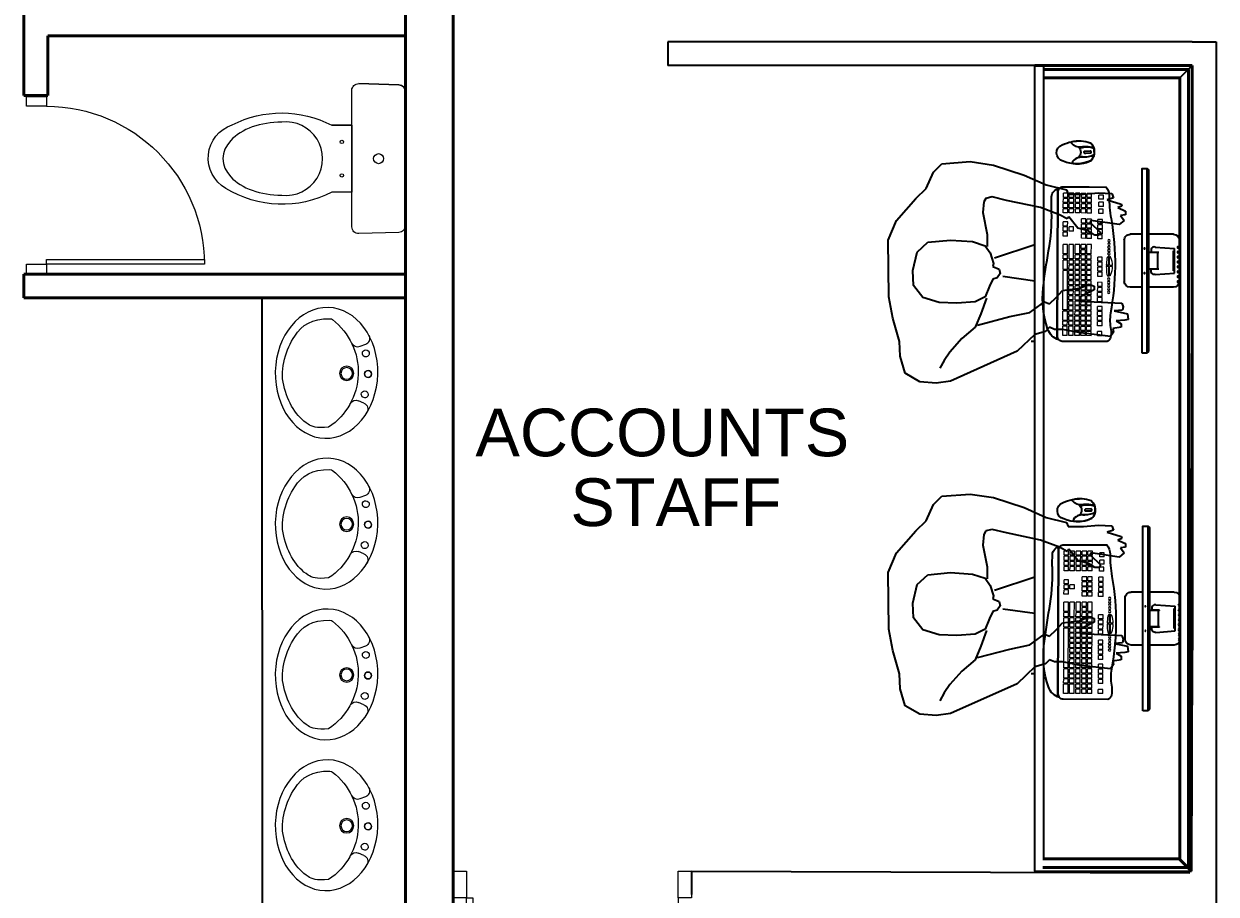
# Model space of a CAD drawing. Header units: inches. Extents: x 150067 to 167379, y -92057 to -49035.
# Drawn here: x 156863 to 157363, y -51217 to -50852 of the extents above; entities that cross this region are included whole.
import ezdxf

# ---------------------------------------------------------------- set-up
doc = ezdxf.new("R2010")
doc.units = ezdxf.units.IN
doc.header["$LTSCALE"] = 0.1
doc.header["$MEASUREMENT"] = 0
for name, color, linetype, lineweight in [('BOR', 200, 'Continuous', 40), ('DOOR', 10, 'Continuous', 15), ('Layer4', 10, 'Continuous', 25), ('wall', 6, 'Continuous', 40)]:
    doc.layers.add(name, color=color, linetype=linetype, lineweight=lineweight)
doc.layers.add('Layer1', color=7, linetype='Continuous')
doc.styles.add('DIM', font='arial.ttf', dxfattribs={"width": 0.7, "height": 1})

# ---------------------------------------------------------------- blocks, each defined once
blk = doc.blocks.new('WC1')
at = {"layer": 'DOOR'}
for p, q in [((-29.34, -7.47), (-29.82, -22.73)), ((24.25, -5), (-26.8, -5))]:
    blk.add_line(p, q, dxfattribs=at)
for points in [[(26.8, -7.47), (27.27, -22.73, -0.423393), (24.73, -25.36), (-27.27, -25.36, -0.423393), (-29.82, -22.73), (-29.34, -7.47, -0.405093), (-26.8, -5), (24.25, -5, -0.405093), (26.8, -7.47, -0.407682)], [(11.45, -25.36), (11.45, -32.99, -0.265683), (10.03, -73.3, -0.649464), (-14.12, -70.89, -0.243179), (-13.99, -32.99), (-13.99, -25.36), (11.45, -25.36)], [(12.64, -52.05, 1.119632), (-15.19, -52.05, 17.71796)]]:
    blk.add_lwpolyline(points, format="xyb", dxfattribs=at)
blk.add_lwpolyline([(-13.99, -25.36), (-13.99, -32.99)], dxfattribs=at)
for centre, radius in [((-1.27, -15.18), 1.91), ((-7.63, -29.17), 0.636), ((5.09, -29.17), 0.636)]:
    blk.add_circle(centre, radius, dxfattribs=at)
blk.add_arc((-26.8, -7.54), 2.54, 90, 178.2101, dxfattribs=at)
blk.add_ellipse((-1.27, -52.05), major_axis=(0, -22.36), ratio=0.622298, start_param=4.712389, end_param=7.853982, dxfattribs=at)
blk = doc.blocks.new('A$C764D24B9')
at = {"layer": 'DOOR'}
for points in [[(0.0556, 0.1111), (0.0833, 0.1111), (0.0833, 1), (0.0556, 1)], [(0, 0), (0.0556, 0), (0.0556, 0.1111), (0, 0.1111)], [(0.9444, 0), (1, 0), (1, 0.1111), (0.9444, 0.1111)]]:
    blk.add_lwpolyline(points, close=True, dxfattribs=at)
blk.add_arc((0.0556, 0.1111), 0.8889, 0, 90, dxfattribs=at)
blk = doc.blocks.new('WB5')
at = {"layer": 'DOOR'}
for p, q in [((4.71, 11.27), (6.8, 10.48)), ((5.27, -11.02), (7.32, -10.13))]:
    blk.add_line(p, q, dxfattribs=at)
for points in [[(3.25, 7.88, 1), (5.88, 7.94, 1)], [(2.4, 0.06, 1), (5.04, 0.13, 1)], [(3.64, -7.7, -1), (6.27, -7.64, -1)]]:
    blk.add_lwpolyline(points, format="xyb", close=True, dxfattribs=at)
for centre, radius in [((3.72, 0.09), 1.32), ((11.83, 0.3), 2.73), ((11.83, 0.3), 2.19)]:
    blk.add_circle(centre, radius, dxfattribs=at)
for centre, radius, start, end in [((32.61, 0.81), 25.18, 127.6693, 236.45), ((18.23, 19.43), 1.66, 91.5976, 127.6693), ((5.58, 13.6), 2.49, 151.6403, 249.4649), ((7.68, 12.82), 2.49, 249.4649, 334.3015), ((6.25, -13.3), 2.49, 113.4041, 211.2287), ((8.31, -12.42), 2.49, 28.5675, 113.4041)]:
    blk.add_arc(centre, radius, start, end, dxfattribs=at)
blk.add_ellipse((19.5, 0.49), major_axis=(-0.62, 24.89), ratio=0.783308, dxfattribs=at)
blk.add_open_spline([(18.69, -20.17), (23.47, -20.61), (25.03, -20), (30.79, -16.38), (34.29, -10.78), (37.32, 2.31), (34.9, 9.5), (28.85, 18.72), (25.01, 21.28), (18.19, 21.09)], degree=3, knots=[3.262053, 3.262053, 3.262053, 3.262053, 3.577225, 3.577225, 4.479784, 4.479784, 5.382343, 5.382343, 6.141594, 6.141594, 6.141594, 6.141594], dxfattribs=at)
blk = doc.blocks.new('Dell S2340T 23-Inch 10-point Multi-Touch Monitor')
at = {"color": 0}
for p, q in [((-77.3, -17.2), (-77.3, -88.7)), ((-40.1, -70.4), (-36, -14.3)), ((-29.2, -14.3), (-29.2, -17.2)), ((-28.6, -14.3), (-28.6, -16.6)), ((28.6, -14.3), (28.6, -16.6)), ((29.2, -14.3), (29.2, -17.2)), ((40.1, -70.4), (36, -14.3)), ((77.3, -17.2), (77.3, -88.7)), ((-24.6, -60.1), (-24.6, -82.1)), ((-24.6, -60.1), (-24, -60.1)), ((-24, -60.1), (-24, -88.7)), ((-24, -62.9), (24, -62.9)), ((24, -60.1), (24, -88.7)), ((24, -60.1), (24.6, -60.1)), ((24.6, -60.1), (24.6, -82.1)), ((-268.9, -94.4), (-264.1, -88.7)), ((-264.1, -88.7), (264.1, -88.7)), ((268.9, -94.4), (264.1, -88.7)), ((-77.3, -108.7), (-77.3, -143.1)), ((77.3, -108.7), (77.3, -143.1))]:
    blk.add_line(p, q, dxfattribs=at)
for points in [[(-60.1, 0), (60.1, 0)], [(-36, -14.3), (36, -14.3)], [(-29.2, -17.2), (29.2, -17.2)], [(-28.6, -16.6), (28.6, -16.6)], [(-268.9, -108.7), (268.9, -108.7), (268.9, -94.4), (-268.9, -94.4), (-268.9, -108.7)], [(-60.1, -160.2), (60.1, -160.2)]]:
    blk.add_lwpolyline(points, dxfattribs=at)
for points in [[(-40.1, -70.4, 0.263666), (-36.6, -80.4), (-33.6, -82.1), (-24.6, -82.1)], [(40.1, -70.4, -0.263666), (36.6, -80.4), (33.6, -82.1), (24.6, -82.1)]]:
    blk.add_lwpolyline(points, format="xyb", dxfattribs=at)
for centre, radius in [((-60.7, -3.8), 1.73), ((-46.4, -3.8), 1.73), ((-32.1, -3.8), 1.73), ((-17.8, -3.8), 1.73), ((-3.5, -3.8), 1.73), ((10.8, -3.8), 1.73), ((25.1, -3.8), 1.73), ((39.4, -3.8), 1.73), ((-35.8, -101.6), 1.14), ((35.8, -101.6), 1.14)]:
    blk.add_circle(centre, radius, dxfattribs=at)
for centre, start, end in [((-60.1, -17.2), 90, 180), ((60.1, -17.2), 0, 90), ((-60.1, -143.1), 180, 270), ((60.1, -143.1), 270, 0)]:
    blk.add_arc(centre, 17.2, start, end, dxfattribs=at)
blk = doc.blocks.new('keyboard_top')
at = {"color": 0}
for points in [[(232.7, -75.8), (232.5, -26.1, 0.165941), (205.2, -17, -0.04592), (140.6, -11.5, 0.046884), (0, 0, 0.043941), (-135.1, -13.6, -0.081459), (-182.3, -12, 0.073722), (-205.6, -12.8, 0.278236), (-217.5, -23.3), (-217, -153.6, 0.414214), (-202, -168.5), (218.1, -167, 0.414214), (233, -151.9)], [(218.1, -167), (-202, -168.5, -0.198912), (-212.6, -164.1, 0.237087), (-180.8, -196.4, 0.110077), (-61.5, -209.4, 0.017919), (46.8, -193.4, -0.053396), (160.8, -184.8, 0.017301), (204.1, -184.6, 0.36209), (228, -163.1, -0.184401), (218.1, -167)]]:
    blk.add_lwpolyline(points, format="xyb", close=True, dxfattribs=at)
at = {"color": 0, "lineweight": 0}
for points in [[(-27.5, -18.5), (1, -18.5)], [(-26.4, -15.9), (1, -15.8)], [(0.9, -7.4), (1, -15.8)], [(1, -18.5), (1, -25.4)], [(4.3, -7.4), (4.6, -15.7)], [(4.6, -15.7), (30.2, -15.7)], [(4.6, -18.5), (30.3, -18.4)], [(4.6, -18.5), (4.8, -25.4)], [(155.8, -34.6), (155.8, -47.6)], [(155.8, -34.6), (167.8, -34.6)], [(167.8, -34.6), (167.8, -47.6)], [(176.3, -34), (188.3, -33.9)], [(176.3, -34), (176.3, -47)], [(188.3, -33.9), (188.3, -46.9)], [(197.2, -33.9), (197.2, -46.9)], [(197.2, -33.9), (209.2, -33.9)], [(209.2, -33.9), (209.2, -46.9)], [(-200.6, -38.1), (-188.6, -38.1)], [(-200.6, -38.1), (-200.5, -51.1)], [(-200.5, -51.1), (-188.5, -51.1)], [(-188.6, -38.1), (-188.5, -51.1)], [(-171.5, -38), (-171.4, -51)], [(-171.5, -38), (-159.5, -38)], [(-171.4, -51), (-159.4, -51)], [(-159.5, -38), (-159.4, -51)], [(-156.4, -38), (-144.4, -37.9)], [(-156.4, -38), (-156.3, -51)], [(-156.3, -51), (-144.3, -50.9)], [(-144.4, -37.9), (-144.3, -50.9)], [(-142.2, -37.9), (-130.2, -37.9)], [(-142.2, -37.9), (-142.1, -50.9)], [(-142.1, -50.9), (-130.1, -50.9)], [(-130.2, -37.9), (-130.1, -50.9)], [(-127.1, -37.9), (-115.1, -37.8)], [(-127.1, -37.9), (-127.1, -50.9)], [(-127.1, -50.9), (-115.1, -50.8)], [(-115.1, -37.8), (-115.1, -50.8)], [(-101.5, -37.8), (-89.5, -37.7)], [(-101.5, -37.8), (-101.4, -50.8)], [(-101.4, -50.8), (-89.4, -50.7)], [(-89.5, -37.7), (-89.4, -50.7)], [(-86.4, -37.7), (-86.3, -50.7)], [(-86.4, -37.7), (-74.4, -37.7)], [(-86.3, -50.7), (-74.3, -50.7)], [(-74.4, -37.7), (-74.3, -50.7)], [(-72.2, -37.7), (-60.2, -37.6)], [(-72.2, -37.7), (-72.1, -50.7)], [(-72.1, -50.7), (-60.1, -50.6)], [(-67.5, -69.5), (-55.5, -69.4)], [(-60.2, -37.6), (-60.1, -50.6)], [(-57.1, -37.6), (-57, -50.6)], [(-57.1, -37.6), (-45.1, -37.6)], [(-57, -50.6), (-45, -50.6)], [(-55.5, -69.4), (-55.5, -82.4)], [(-52.4, -69.4), (-52.4, -82.4)], [(-52.4, -69.4), (-40.4, -69.4)], [(-45.1, -37.6), (-45, -50.6)], [(-40.4, -69.4), (-40.4, -82.4)], [(-37.3, -69.4), (-25.3, -69.3)], [(-37.3, -69.4), (-37.3, -82.4)], [(-27.8, -37.5), (-27.7, -50.5)], [(-27.8, -37.5), (-15.8, -37.5)], [(-27.7, -50.5), (-15.7, -50.5)], [(-25.3, -69.3), (-25.3, -82.3)], [(-22.8, -69.3), (-10.8, -69.3)], [(-22.8, -69.3), (-22.8, -82.3)], [(-15.8, -37.5), (-15.7, -50.5)], [(-12.7, -37.5), (-0.7, -37.4)], [(-12.7, -37.5), (-12.6, -50.5)], [(-12.6, -50.5), (-0.6, -50.4)], [(-10.8, -69.3), (-10.8, -82.3)], [(-7.8, -69.2), (-7.7, -82.2)], [(-7.8, -69.2), (4.2, -69.2)], [(-0.7, -37.4), (-0.6, -50.4)], [(1.5, -37.4), (13.5, -37.4)], [(1.5, -37.4), (1.6, -50.4)], [(1.6, -50.4), (13.6, -50.4)], [(4.2, -69.2), (4.3, -82.2)], [(7.3, -69.2), (19.3, -69.1)], [(7.3, -69.2), (7.4, -82.2)], [(13.5, -37.4), (13.6, -50.4)], [(16.6, -37.3), (16.7, -50.3)], [(16.6, -37.3), (28.6, -37.3)], [(16.7, -50.3), (28.7, -50.3)], [(19.3, -69.1), (19.4, -82.1)], [(22.9, -69.1), (34.9, -69.1)], [(22.9, -69.1), (22.9, -82.1)], [(28.6, -37.3), (28.7, -50.3)], [(34.9, -69.1), (34.9, -82.1)], [(38, -69.1), (65.1, -69)], [(38, -69.1), (38, -82.1)], [(65.1, -69), (65.1, -82)], [(81.6, -37.1), (81.6, -50.1)], [(81.6, -37.1), (93.6, -37.1)], [(81.6, -50.1), (93.6, -50.1)], [(83, -68.9), (83.1, -81.9)], [(83, -68.9), (95, -68.9)], [(93.6, -37.1), (93.6, -50.1)], [(95, -68.9), (95.1, -81.9)], [(96.6, -37), (96.7, -50)], [(96.6, -37), (108.6, -37)], [(96.7, -50), (108.7, -50)], [(98.1, -68.9), (110.1, -68.8)], [(98.1, -68.9), (98.1, -81.9)], [(108.6, -37), (108.7, -50)], [(110.1, -68.8), (110.1, -81.8)], [(110.8, -37), (122.8, -37)], [(110.8, -37), (110.9, -50)], [(110.9, -50), (122.9, -50)], [(112.3, -68.8), (124.3, -68.8)], [(112.3, -68.8), (112.3, -81.8)], [(122.8, -37), (122.9, -50)], [(124.3, -68.8), (124.3, -81.8)], [(125.9, -36.9), (126, -49.9)], [(125.9, -36.9), (137.9, -36.9)], [(126, -49.9), (138, -49.9)], [(127.4, -68.8), (139.4, -68.7)], [(127.4, -68.8), (127.4, -81.8)], [(137.9, -36.9), (138, -49.9)], [(139.4, -68.7), (139.4, -81.7)], [(155.8, -47.6), (167.8, -47.6)], [(156.9, -68.6), (156.9, -81.6)], [(156.9, -68.6), (168.9, -68.6)], [(168.9, -68.6), (168.9, -81.6)], [(172, -68.6), (184, -68.5)], [(172, -68.6), (172, -81.6)], [(176.3, -47), (188.3, -46.9)], [(184, -68.5), (184, -81.5)], [(187.1, -68.5), (187.1, -81.5)], [(187.1, -68.5), (199.1, -68.5)], [(197.2, -46.9), (209.2, -46.9)], [(199.1, -68.5), (199.1, -81.5)], [(202.2, -68.5), (214.2, -68.4)], [(202.2, -68.5), (202.2, -81.5)], [(214.2, -68.4), (214.2, -81.4)], [(-200.5, -70), (-188.5, -69.9)], [(-200.5, -70), (-200.4, -83)], [(-200.4, -83), (-188.4, -82.9)], [(-200.4, -86.5), (-188.4, -86.5)], [(-200.4, -86.5), (-200.3, -99.5)], [(-200.3, -99.5), (-188.3, -99.5)], [(-200.3, -103.9), (-188.3, -103.9)], [(-200.3, -103.9), (-200.3, -116.9)], [(-188.5, -69.9), (-188.4, -82.9)], [(-188.4, -86.5), (-188.3, -99.5)], [(-188.3, -103.9), (-188.3, -116.9)], [(-185.4, -69.9), (-185.3, -82.9)], [(-185.4, -69.9), (-173.4, -69.9)], [(-185.3, -82.9), (-173.3, -82.9)], [(-185.3, -86.5), (-173.3, -86.4)], [(-185.3, -86.5), (-185.3, -99.5)], [(-185.3, -99.5), (-173.3, -99.4)], [(-185.2, -103.8), (-173.2, -103.8)], [(-185.2, -103.8), (-185.2, -116.8)], [(-173.4, -69.9), (-173.3, -82.9)], [(-173.3, -86.4), (-173.3, -99.4)], [(-173.2, -103.8), (-173.2, -116.8)], [(-170.3, -69.8), (-170.2, -82.8)], [(-170.3, -69.8), (-158.3, -69.8)], [(-170.2, -82.8), (-158.2, -82.8)], [(-170.2, -86.4), (-170.2, -99.4)], [(-170.2, -86.4), (-158.2, -86.4)], [(-170.2, -99.4), (-158.2, -99.4)], [(-170.2, -103.8), (-158.2, -103.7)], [(-170.2, -103.8), (-170.1, -116.8)], [(-158.3, -69.8), (-158.2, -82.8)], [(-158.2, -86.4), (-158.2, -99.4)], [(-158.2, -103.7), (-158.1, -116.7)], [(-156.1, -69.8), (-144.1, -69.7)], [(-156.1, -69.8), (-156, -82.8)], [(-156, -82.8), (-144, -82.7)], [(-156, -86.3), (-144, -86.3)], [(-156, -86.3), (-156, -99.3)], [(-156, -99.3), (-144, -99.3)], [(-156, -103.7), (-144, -103.7)], [(-156, -103.7), (-155.9, -116.7)], [(-144.1, -69.7), (-144, -82.7)], [(-144, -86.3), (-144, -99.3)], [(-144, -103.7), (-143.9, -116.7)], [(-141, -69.7), (-140.9, -82.7)], [(-141, -69.7), (-129, -69.7)], [(-140.9, -82.7), (-128.9, -82.7)], [(-140.9, -86.3), (-128.9, -86.2)], [(-140.9, -86.3), (-140.9, -99.3)], [(-140.9, -99.3), (-128.9, -99.2)], [(-140.9, -103.7), (-128.9, -103.6)], [(-140.9, -103.7), (-140.8, -116.7)], [(-129, -69.7), (-128.9, -82.7)], [(-128.9, -86.2), (-128.9, -99.2)], [(-128.9, -103.6), (-128.8, -116.6)], [(-125.9, -69.7), (-113.9, -69.6)], [(-125.9, -69.7), (-125.9, -82.7)], [(-125.9, -82.7), (-113.9, -82.6)], [(-125.8, -86.2), (-125.8, -99.2)], [(-125.8, -86.2), (-113.8, -86.2)], [(-125.8, -99.2), (-113.8, -99.2)], [(-125.8, -103.6), (-113.8, -103.6)], [(-125.8, -103.6), (-125.7, -116.6)], [(-113.9, -69.6), (-113.9, -82.6)], [(-113.8, -86.2), (-113.8, -99.2)], [(-113.8, -103.6), (-113.7, -116.6)], [(-111.8, -69.6), (-99.8, -69.6)], [(-111.8, -69.6), (-111.8, -82.6)], [(-111.8, -82.6), (-99.8, -82.6)], [(-111.8, -86.2), (-99.8, -86.1)], [(-111.8, -86.2), (-111.7, -99.2)], [(-111.7, -99.2), (-99.7, -99.1)], [(-111.7, -103.6), (-99.7, -103.5)], [(-111.7, -103.6), (-111.6, -116.6)], [(-99.8, -69.6), (-99.8, -82.6)], [(-99.8, -86.1), (-99.7, -99.1)], [(-99.7, -103.5), (-99.6, -116.5)], [(-96.7, -69.6), (-84.7, -69.5)], [(-96.7, -69.6), (-96.7, -82.6)], [(-96.7, -82.6), (-84.7, -82.5)], [(-96.7, -86.1), (-96.6, -99.1)], [(-96.7, -86.1), (-84.7, -86.1)], [(-96.6, -99.1), (-84.6, -99.1)], [(-96.6, -103.5), (-84.6, -103.5)], [(-96.6, -103.5), (-96.6, -116.5)], [(-84.7, -69.5), (-84.7, -82.5)], [(-84.7, -86.1), (-84.6, -99.1)], [(-84.6, -103.5), (-84.6, -116.5)], [(-81.6, -69.5), (-81.6, -82.5)], [(-81.6, -69.5), (-69.6, -69.5)], [(-81.6, -82.5), (-69.6, -82.5)], [(-81.6, -86.1), (-69.6, -86)], [(-81.6, -86.1), (-81.5, -99.1)], [(-81.5, -99.1), (-69.5, -99)], [(-81.5, -103.5), (-69.5, -103.4)], [(-81.5, -103.5), (-81.5, -116.5)], [(-69.6, -69.5), (-69.6, -82.5)], [(-69.6, -86), (-69.5, -99)], [(-69.5, -103.4), (-69.5, -116.4)], [(-67.5, -69.5), (-67.5, -82.5)], [(-67.5, -82.5), (-55.5, -82.4)], [(-67.5, -86), (-55.5, -86)], [(-67.5, -86), (-67.4, -99)], [(-67.4, -99), (-55.4, -99)], [(-67.4, -103.4), (-55.4, -103.4)], [(-67.4, -103.4), (-67.3, -116.4)], [(-55.5, -86), (-55.4, -99)], [(-55.4, -103.4), (-55.3, -116.4)], [(-52.4, -82.4), (-40.4, -82.4)], [(-52.4, -86), (-40.4, -85.9)], [(-52.4, -86), (-52.3, -99)], [(-52.3, -99), (-40.3, -98.9)], [(-52.3, -103.4), (-40.3, -103.3)], [(-52.3, -103.4), (-52.3, -116.4)], [(-40.4, -85.9), (-40.3, -98.9)], [(-40.3, -103.3), (-40.3, -116.3)], [(-37.3, -82.4), (-25.3, -82.3)], [(-37.3, -85.9), (-37.2, -98.9)], [(-37.3, -85.9), (-25.3, -85.9)], [(-37.2, -98.9), (-25.2, -98.9)], [(-37.2, -103.3), (-25.2, -103.3)], [(-37.2, -103.3), (-37.2, -116.3)], [(-25.3, -85.9), (-25.2, -98.9)], [(-25.2, -103.3), (-25.2, -116.3)], [(-22.8, -82.3), (-10.8, -82.3)], [(-22.8, -85.9), (-10.8, -85.8)], [(-22.8, -85.9), (-22.7, -98.9)], [(-22.7, -98.9), (-10.7, -98.8)], [(-22.7, -103.2), (-10.7, -103.2)], [(-22.7, -103.2), (-22.7, -116.2)], [(-10.8, -85.8), (-10.7, -98.8)], [(-10.7, -103.2), (-10.7, -116.2)], [(-7.7, -82.2), (4.3, -82.2)], [(-7.7, -85.8), (-7.6, -98.8)], [(-7.7, -85.8), (4.3, -85.8)], [(-7.6, -98.8), (4.4, -98.8)], [(-7.6, -103.2), (4.4, -103.1)], [(-7.6, -103.2), (-7.6, -116.2)], [(4.3, -85.8), (4.4, -98.8)], [(4.4, -103.1), (4.4, -116.1)], [(7.4, -82.2), (19.4, -82.1)], [(7.4, -85.7), (7.4, -98.7)], [(7.4, -85.7), (19.4, -85.7)], [(7.4, -98.7), (19.4, -98.7)], [(7.5, -103.1), (19.5, -103.1)], [(7.5, -103.1), (7.5, -116.1)], [(19.4, -85.7), (19.4, -98.7)], [(19.5, -103.1), (19.5, -116.1)], [(22.9, -82.1), (34.9, -82.1)], [(22.9, -85.7), (34.9, -85.6)], [(22.9, -85.7), (23, -98.7)], [(23, -98.7), (35, -98.6)], [(23, -103.1), (35, -103)], [(23, -103.1), (23.1, -116.1)], [(34.9, -85.6), (35, -98.6)], [(35, -103), (35.1, -116)], [(38, -82.1), (65.1, -82)], [(38, -85.6), (38.1, -98.6)], [(38, -85.6), (50, -85.6)], [(38.1, -98.6), (50.1, -98.6)], [(38.1, -103), (65.2, -102.9)], [(38.1, -103), (38.1, -116)], [(50, -85.6), (50.1, -98.6)], [(53.1, -85.6), (65.1, -85.5)], [(53.1, -85.6), (53.2, -98.6)], [(53.2, -98.6), (65.2, -98.5)], [(65.1, -85.5), (65.2, -98.5)], [(65.2, -102.9), (65.2, -115.9)], [(83.1, -81.9), (95.1, -81.9)], [(83.1, -85), (83.2, -98)], [(83.1, -85), (95.1, -85)], [(83.2, -98), (95.2, -98)], [(95.1, -85), (95.2, -98)], [(98.1, -81.9), (110.1, -81.8)], [(98.2, -85), (110.2, -84.9)], [(98.2, -85), (98.2, -98)], [(98.2, -98), (110.2, -97.9)], [(110.2, -84.9), (110.2, -97.9)], [(112.3, -81.8), (124.3, -81.8)], [(112.4, -84.9), (124.4, -84.9)], [(112.4, -84.9), (112.4, -97.9)], [(112.4, -97.9), (124.4, -97.9)], [(124.4, -84.9), (124.4, -97.9)], [(127.4, -81.8), (139.4, -81.7)], [(127.5, -84.9), (139.5, -84.8)], [(127.5, -84.9), (127.5, -97.9)], [(127.5, -97.9), (139.5, -97.8)], [(139.5, -84.8), (139.5, -97.8)], [(156.9, -81.6), (168.9, -81.6)], [(156.9, -85.2), (157, -98.2)], [(156.9, -85.2), (168.9, -85.2)], [(157, -98.2), (169, -98.2)], [(157, -102.6), (169, -102.5)], [(157, -102.6), (157, -115.6)], [(168.9, -85.2), (169, -98.2)], [(169, -102.5), (169, -115.5)], [(172, -81.6), (184, -81.5)], [(172, -85.1), (184, -85.1)], [(172, -85.1), (172.1, -98.1)], [(172.1, -98.1), (184.1, -98.1)], [(172.1, -102.5), (184.1, -102.5)], [(172.1, -102.5), (172.2, -115.5)], [(184, -85.1), (184.1, -98.1)], [(184.1, -102.5), (184.2, -115.5)], [(187.1, -81.5), (199.1, -81.5)], [(187.1, -85.1), (199.1, -85)], [(187.1, -85.1), (187.2, -98.1)], [(187.2, -98.1), (199.2, -98)], [(187.2, -102.5), (199.2, -102.4)], [(187.2, -102.5), (187.2, -115.5)], [(199.1, -85), (199.2, -98)], [(199.2, -102.4), (199.2, -115.4)], [(202.2, -81.5), (214.2, -81.4)], [(202.2, -85), (202.3, -98)], [(202.2, -85), (214.2, -85)], [(202.3, -98), (214.3, -98)], [(202.3, -102.4), (214.3, -102.4)], [(202.3, -102.4), (202.3, -115.4)], [(214.2, -85), (214.3, -98)], [(214.3, -102.4), (214.3, -115.4)], [(-200.3, -116.9), (-188.3, -116.9)], [(-200.3, -121.9), (-173.2, -121.8)], [(-200.3, -121.9), (-200.2, -134.9)], [(-200.2, -134.9), (-173.1, -134.8)], [(-185.2, -116.8), (-173.2, -116.8)], [(-173.2, -121.8), (-173.1, -134.8)], [(-170.1, -116.8), (-158.1, -116.7)], [(-170.1, -121.8), (-158.1, -121.7)], [(-170.1, -121.8), (-170, -134.8)], [(-170, -134.8), (-158, -134.7)], [(-158.1, -121.7), (-158, -134.7)], [(-155.9, -116.7), (-143.9, -116.7)], [(-155.9, -121.7), (-143.9, -121.7)], [(-155.9, -121.7), (-155.8, -134.7)], [(-155.8, -134.7), (-143.8, -134.7)], [(-155.8, -138.9), (-128.7, -138.8)], [(-143.9, -121.7), (-143.8, -134.7)], [(-140.8, -116.7), (-128.8, -116.6)], [(-140.8, -121.7), (-128.8, -121.6)], [(-140.8, -121.7), (-140.8, -134.7)], [(-140.8, -134.7), (-128.8, -134.6)], [(-128.8, -121.6), (-128.8, -134.6)], [(-128.7, -138.8), (-128.7, -151.8)], [(-125.7, -116.6), (-113.7, -116.6)], [(-125.7, -121.6), (-125.7, -134.6)], [(-125.7, -121.6), (-113.7, -121.6)], [(-125.7, -134.6), (-113.7, -134.6)], [(-125.6, -138.8), (-10.6, -138.4)], [(-125.6, -138.8), (-125.6, -151.8)], [(-113.7, -121.6), (-113.7, -134.6)], [(-111.6, -116.6), (-99.6, -116.5)], [(-111.6, -121.6), (-99.6, -121.5)], [(-111.6, -121.6), (-111.6, -134.6)], [(-111.6, -134.6), (-99.6, -134.5)], [(-99.6, -121.5), (-99.6, -134.5)], [(-96.6, -116.5), (-84.6, -116.5)], [(-96.5, -121.5), (-84.5, -121.5)], [(-96.5, -121.5), (-96.5, -134.5)], [(-96.5, -134.5), (-84.5, -134.5)], [(-84.5, -121.5), (-84.5, -134.5)], [(-81.5, -116.5), (-69.5, -116.4)], [(-81.4, -121.5), (-69.4, -121.4)], [(-81.4, -121.5), (-81.4, -134.5)], [(-81.4, -134.5), (-69.4, -134.4)], [(-69.4, -121.4), (-69.4, -134.4)], [(-67.3, -116.4), (-55.3, -116.4)], [(-67.3, -121.4), (-55.3, -121.4)], [(-67.3, -121.4), (-67.3, -134.4)], [(-67.3, -134.4), (-55.3, -134.4)], [(-55.3, -121.4), (-55.3, -134.4)], [(-52.3, -116.4), (-40.3, -116.3)], [(-52.2, -121.4), (-40.2, -121.3)], [(-52.2, -121.4), (-52.2, -134.4)], [(-52.2, -134.4), (-40.2, -134.3)], [(-40.2, -121.3), (-40.2, -134.3)], [(-37.2, -116.3), (-25.2, -116.3)], [(-37.2, -121.3), (-37.1, -134.3)], [(-37.2, -121.3), (-25.2, -121.3)], [(-37.1, -134.3), (-25.1, -134.3)], [(-25.2, -121.3), (-25.1, -134.3)], [(-22.7, -116.2), (-10.7, -116.2)], [(-22.6, -121.2), (-10.6, -121.2)], [(-22.6, -121.2), (-22.6, -134.2)], [(-22.6, -134.2), (-10.6, -134.2)], [(-10.6, -121.2), (-10.6, -134.2)], [(-10.6, -138.4), (-10.5, -151.4)], [(-7.6, -116.2), (4.4, -116.1)], [(-7.6, -121.2), (4.4, -121.1)], [(-7.6, -121.2), (-7.5, -134.2)], [(-7.5, -134.2), (4.5, -134.1)], [(-7.5, -138.4), (19.6, -138.3)], [(-7.5, -138.4), (-7.5, -151.4)], [(4.4, -121.1), (4.5, -134.1)], [(7.5, -116.1), (19.5, -116.1)], [(7.5, -121.1), (7.6, -134.1)], [(7.5, -121.1), (19.5, -121.1)], [(7.6, -134.1), (19.6, -134.1)], [(19.5, -121.1), (19.6, -134.1)], [(19.6, -138.3), (19.6, -151.3)], [(23.1, -116.1), (35.1, -116)], [(23.1, -121.1), (65.3, -120.9)], [(23.1, -121.1), (23.1, -134.1)], [(23.1, -134.1), (65.3, -133.9)], [(23.1, -138.3), (35.1, -138.2)], [(23.1, -138.3), (23.2, -151.3)], [(35.1, -138.2), (35.2, -151.2)], [(38.1, -116), (65.2, -115.9)], [(38.2, -138.2), (65.3, -138.1)], [(38.2, -138.2), (38.3, -151.2)], [(65.3, -120.9), (65.3, -133.9)], [(65.3, -138.1), (65.4, -151.1)], [(89.3, -138.1), (101.3, -138)], [(89.3, -138.1), (89.3, -151.1)], [(101.3, -138), (101.3, -151)], [(104.3, -120.6), (104.4, -133.6)], [(104.3, -120.6), (116.3, -120.6)], [(104.4, -133.6), (116.4, -133.6)], [(104.4, -138), (116.4, -138)], [(104.4, -138), (104.4, -151)], [(116.3, -120.6), (116.4, -133.6)], [(116.4, -138), (116.4, -151)], [(118.9, -138), (130.9, -137.9)], [(118.9, -138), (118.9, -151)], [(130.9, -137.9), (130.9, -150.9)], [(157, -115.6), (169, -115.5)], [(157.1, -120.6), (169.1, -120.5)], [(157.1, -120.6), (157.1, -133.6)], [(157.1, -133.6), (169.1, -133.5)], [(157.1, -137.8), (169.1, -137.7)], [(157.1, -137.8), (157.2, -150.8)], [(169.1, -120.5), (169.1, -133.5)], [(169.1, -137.7), (169.2, -150.7)], [(172.2, -115.5), (184.2, -115.5)], [(172.2, -120.5), (184.2, -120.5)], [(172.2, -120.5), (172.2, -133.5)], [(172.2, -133.5), (184.2, -133.5)], [(172.2, -137.7), (184.2, -137.7)], [(172.2, -137.7), (172.3, -150.7)], [(184.2, -120.5), (184.2, -133.5)], [(184.2, -137.7), (184.3, -150.7)], [(187.2, -115.5), (199.2, -115.4)], [(187.3, -120.5), (199.3, -120.4)], [(187.3, -120.5), (187.3, -133.5)], [(187.3, -133.5), (199.3, -133.4)], [(187.3, -137.7), (199.3, -137.6)], [(187.3, -137.7), (187.4, -150.7)], [(199.3, -120.4), (199.3, -133.4)], [(199.3, -137.6), (199.4, -150.6)], [(202.3, -115.4), (214.3, -115.4)], [(202.4, -120.4), (202.4, -133.4)], [(202.4, -120.4), (214.4, -120.4)], [(202.4, -133.4), (214.4, -133.4)], [(202.4, -137.6), (214.4, -137.6)], [(202.4, -137.6), (202.5, -150.6)], [(214.4, -120.4), (214.4, -133.4)], [(214.4, -137.6), (214.5, -150.6)], [(-200.2, -139.1), (-173.1, -139)], [(-200.2, -139.1), (-200.2, -152.1)], [(-200.2, -152.1), (-173.1, -152)], [(-173.1, -139), (-173.1, -152)], [(-170, -139), (-158, -138.9)], [(-170, -139), (-170, -152)], [(-170, -152), (-158, -151.9)], [(-158, -138.9), (-158, -151.9)], [(-155.8, -138.9), (-155.8, -151.9)], [(-155.8, -151.9), (-128.7, -151.8)], [(-125.6, -151.8), (-10.5, -151.4)], [(-7.5, -151.4), (19.6, -151.3)], [(23.2, -151.3), (35.2, -151.2)], [(38.3, -151.2), (65.4, -151.1)], [(89.3, -151.1), (101.3, -151)], [(104.4, -151), (116.4, -151)], [(118.9, -151), (130.9, -150.9)], [(157.2, -150.8), (169.2, -150.7)], [(172.3, -150.7), (184.3, -150.7)], [(187.4, -150.7), (199.4, -150.6)], [(202.5, -150.6), (214.5, -150.6)]]:
    blk.add_lwpolyline(points, dxfattribs=at)
for points in [[(1, -25.4, -0.037715), (-22.3, -23.7, -0.328345), (-27.5, -18.5)], [(-26.4, -15.9, -0.157731), (-21.7, -12.1, -0.08747), (0.9, -7.4, -0.08747)], [(4.3, -7.4, -0.086643), (26.8, -11.9, -0.237073), (30.2, -15.7)], [(30.3, -18.4, -0.11266), (29.2, -20.7, -0.188542), (24.3, -23.6, -0.031584), (4.8, -25.4, -0.031584)]]:
    blk.add_lwpolyline(points, format="xyb", dxfattribs=at)
for centre in [(-74, -18.4), (-64.3, -18.4), (-55, -18.4), (-45.6, -18.3), (-35.9, -18.3), (38.1, -18), (47.7, -18), (57.1, -18), (66.5, -17.9), (76.2, -17.9)]:
    blk.add_circle(centre, 3.55, dxfattribs=at)

msp = doc.modelspace()

# ---------------------------------------------------------------- linework, layer by layer
at = {"color": 0, "linetype": 'ByBlock'}
for p, q in [((157247.97, -50910.57, 23680.86), (157259.85, -50909.68, 23680.86)), ((157259.85, -50909.68, 23680.86), (157269.66, -50911.16, 23680.86)), ((157241.43, -50920.96, 23680.86), (157244.4, -50914.13, 23680.86)), ((157244.4, -50914.13, 23680.86), (157247.97, -50910.57, 23680.86)), ((157269.66, -50911.16, 23680.86), (157282.44, -50915.32, 23680.86)), ((157282.44, -50915.32, 23680.86), (157291.66, -50919.48, 23680.86)), ((157291.66, -50919.48, 23680.86), (157300.28, -50921.56, 23680.86)), ((157236.97, -50925.12, 23680.86), (157241.43, -50920.96, 23680.86)), ((157269.07, -50924.53, 23680.86), (157266.39, -50925.12, 23680.86)), ((157275.01, -50926.01, 23680.86), (157269.07, -50924.53, 23680.86)), ((157300.28, -50921.56, 23680.86), (157300.87, -50923.34, 23680.86)), ((157300.87, -50923.34, 23680.86), (157307.41, -50923.34, 23680.86)), ((157307.41, -50923.34, 23680.86), (157313.65, -50922.75, 23680.86)), ((157313.65, -50922.75, 23680.86), (157319.3, -50923.04, 23680.86)), ((157319.89, -50924.82, 23680.86), (157317.22, -50925.72, 23680.86)), ((157319.3, -50923.04, 23680.86), (157319.89, -50924.82, 23680.86)), ((157228.94, -50934.33, 23680.86), (157236.97, -50925.12, 23680.86)), ((157265.5, -50926.61, 23680.86), (157265.2, -50931.06, 23680.86)), ((157266.39, -50925.12, 23680.86), (157265.5, -50926.61, 23680.86)), ((157289.28, -50928.98, 23680.86), (157275.01, -50926.01, 23680.86)), ((157297.3, -50931.95, 23680.86), (157289.28, -50928.98, 23680.86)), ((157317.22, -50925.72, 23680.86), (157323.16, -50927.5, 23680.86)), ((157323.46, -50928.39, 23680.86), (157321.68, -50928.98, 23680.86)), ((157321.68, -50928.98, 23680.86), (157324.95, -50930.47, 23680.86)), ((157323.16, -50927.5, 23680.86), (157323.46, -50928.39, 23680.86)), ((157225.38, -50942.64, 23680.86), (157228.94, -50934.33, 23680.86)), ((157265.2, -50931.06, 23680.86), (157266.99, -50940.27, 23680.86)), ((157300.57, -50933.73, 23680.86), (157297.3, -50931.95, 23680.86)), ((157301.17, -50932.84, 23680.86), (157300.57, -50933.73, 23680.86)), ((157305.03, -50937.59, 23680.86), (157301.17, -50932.84, 23680.86)), ((157310.38, -50934.33, 23680.86), (157310.08, -50935.22, 23680.86)), ((157322.27, -50936.11, 23680.86), (157310.38, -50934.33, 23680.86)), ((157324.35, -50934.33, 23680.86), (157322.27, -50936.11, 23680.86)), ((157324.95, -50931.95, 23680.86), (157322.86, -50932.25, 23680.86)), ((157322.86, -50932.25, 23680.86), (157324.35, -50934.33, 23680.86)), ((157324.95, -50930.47, 23680.86), (157324.95, -50931.95, 23680.86)), ((157309.49, -50938.78, 23680.86), (157305.03, -50937.59, 23680.86)), ((157312.16, -50940.56, 23680.86), (157309.49, -50938.78, 23680.86)), ((157310.08, -50935.22, 23680.86), (157314.54, -50939.38, 23680.86)), ((157314.54, -50939.38, 23680.86), (157313.95, -50940.56, 23680.86)), ((157225.67, -50966.4, 23680.86), (157225.38, -50942.64, 23680.86)), ((157237.56, -50947.69, 23680.86), (157242.02, -50943.53, 23680.86)), ((157242.02, -50943.53, 23680.86), (157251.53, -50942.64, 23680.86)), ((157251.53, -50942.64, 23680.86), (157260.75, -50943.24, 23680.86)), ((157260.75, -50943.24, 23680.86), (157266.1, -50945.02, 23680.86)), ((157266.99, -50940.27, 23680.86), (157266.99, -50945.31, 23680.86)), ((157269.96, -50950.07, 23680.86), (157286.96, -50944.4, 23680.86)), ((157313.95, -50940.56, 23680.86), (157312.16, -50940.56, 23680.86)), ((157235.78, -50955.41, 23680.86), (157237.56, -50947.69, 23680.86)), ((157266.1, -50945.02, 23680.86), (157268.18, -50947.99, 23680.86)), ((157268.18, -50947.99, 23680.86), (157269.66, -50952.44, 23680.86)), ((157269.66, -50952.44, 23680.86), (157269.37, -50953.63, 23680.86)), ((157269.37, -50953.63, 23680.86), (157272.04, -50954.82, 23680.86)), ((157272.04, -50954.82, 23680.86), (157272.34, -50956.6, 23680.86)), ((157236.08, -50961.65, 23680.86), (157235.78, -50955.41, 23680.86)), ((157269.37, -50958.98, 23680.86), (157267.88, -50961.94, 23680.86)), ((157271.15, -50958.38, 23680.86), (157269.37, -50958.98, 23680.86)), ((157272.34, -50956.6, 23680.86), (157271.15, -50958.38, 23680.86)), ((157273.53, -50957.79, 23680.86), (157286.96, -50959.67, 23680.86)), ((157239.94, -50966.7, 23680.86), (157236.08, -50961.65, 23680.86)), ((157267.88, -50961.94, 23680.86), (157266.1, -50966.4, 23680.86)), ((157295.82, -50966.7, 23680.86), (157298.49, -50963.73, 23680.86)), ((157298.49, -50963.73, 23680.86), (157305.63, -50962.84, 23680.86)), ((157305.63, -50962.84, 23680.86), (157309.79, -50961.05, 23680.86)), ((157311.87, -50963.43, 23680.86), (157305.92, -50966.4, 23680.86)), ((157309.79, -50961.05, 23680.86), (157311.87, -50961.94, 23680.86)), ((157311.87, -50961.94, 23680.86), (157311.87, -50963.43, 23680.86)), ((157227.46, -50975.31, 23680.86), (157225.67, -50966.4, 23680.86)), ((157246.78, -50968.78, 23680.86), (157239.94, -50966.7, 23680.86)), ((157254.21, -50969.07, 23680.86), (157246.78, -50968.78, 23680.86)), ((157261.93, -50968.48, 23680.86), (157254.21, -50969.07, 23680.86)), ((157266.1, -50966.4, 23680.86), (157261.93, -50968.48, 23680.86)), ((157266.69, -50966.99, 23680.86), (157264.31, -50973.53, 23680.86)), ((157284.82, -50972.93, 23680.86), (157291.06, -50968.48, 23680.86)), ((157291.06, -50968.48, 23680.86), (157293.14, -50969.37, 23680.86)), ((157293.14, -50969.37, 23680.86), (157295.82, -50966.7, 23680.86)), ((157305.92, -50966.4, 23680.86), (157305.92, -50968.18, 23680.86)), ((157305.92, -50968.18, 23680.86), (157323.46, -50969.07, 23680.86)), ((157323.46, -50969.07, 23680.86), (157324.05, -50970.56, 23680.86)), ((157264.31, -50973.53, 23680.86), (157261.93, -50979.17, 23680.86)), ((157262.83, -50978.28, 23680.86), (157276.5, -50974.71, 23680.86)), ((157276.5, -50974.71, 23680.86), (157284.82, -50972.93, 23680.86)), ((157323.76, -50972.04, 23680.86), (157320.19, -50972.34, 23680.86)), ((157320.19, -50972.34, 23680.86), (157325.84, -50973.53, 23680.86)), ((157324.05, -50970.56, 23680.86), (157323.76, -50972.04, 23680.86)), ((157325.84, -50973.53, 23680.86), (157326.13, -50975.9, 23680.86)), ((157230.13, -50985.11, 23680.86), (157227.46, -50975.31, 23680.86)), ((157261.93, -50979.17, 23680.86), (157256.29, -50983.92, 23680.86)), ((157293.14, -50979.17, 23680.86), (157291.36, -50980.95, 23680.86)), ((157295.22, -50980.06, 23680.86), (157293.14, -50979.17, 23680.86)), ((157323.16, -50979.17, 23680.86), (157319.6, -50979.76, 23680.86)), ((157319.6, -50979.76, 23680.86), (157319.89, -50981.25, 23680.86)), ((157324.65, -50976.2, 23680.86), (157321.08, -50976.5, 23680.86)), ((157321.08, -50976.5, 23680.86), (157323.16, -50977.68, 23680.86)), ((157323.16, -50977.68, 23680.86), (157323.16, -50979.17, 23680.86)), ((157326.13, -50975.9, 23680.86), (157324.65, -50976.2, 23680.86)), ((157256.29, -50983.92, 23680.86), (157251.23, -50989.56, 23680.86)), ((157286.9, -50982.14, 23680.86), (157279.47, -50989.27, 23680.86)), ((157291.36, -50980.95, 23680.86), (157286.9, -50982.14, 23680.86)), ((157298.49, -50980.06, 23680.86), (157295.22, -50980.06, 23680.86)), ((157306.22, -50981.54, 23680.86), (157298.49, -50980.06, 23680.86)), ((157318.7, -50983.03, 23680.86), (157306.22, -50981.54, 23680.86)), ((157319.89, -50981.25, 23680.86), (157318.7, -50983.03, 23680.86)), ((157230.43, -50991.34, 23680.86), (157230.13, -50985.11, 23680.86)), ((157251.23, -50989.56, 23680.86), (157248.86, -50993.13, 23680.86)), ((157279.47, -50989.27, 23680.86), (157251.53, -51001.74, 23680.86)), ((157286.96, -50985.16, 23680.86), (157285.41, -50985.11, 23680.86)), ((157232.51, -50998.47, 23680.86), (157230.43, -50991.34, 23680.86)), ((157248.86, -50993.13, 23680.86), (157247.07, -50996.39, 23680.86)), ((157238.75, -51002.04, 23680.86), (157232.51, -50998.47, 23680.86)), ((157245.59, -51002.63, 23680.86), (157238.75, -51002.04, 23680.86)), ((157251.53, -51001.74, 23680.86), (157245.59, -51002.63, 23680.86)), ((157247.97, -51050.02, 23680.86), (157259.85, -51049.13, 23680.86)), ((157259.85, -51049.13, 23680.86), (157269.66, -51050.61, 23680.86)), ((157241.43, -51060.41, 23680.86), (157244.4, -51053.58, 23680.86)), ((157244.4, -51053.58, 23680.86), (157247.97, -51050.02, 23680.86)), ((157269.66, -51050.61, 23680.86), (157282.44, -51054.77, 23680.86)), ((157282.44, -51054.77, 23680.86), (157291.66, -51058.93, 23680.86)), ((157291.66, -51058.93, 23680.86), (157300.28, -51061.01, 23680.86)), ((157228.94, -51073.78, 23680.86), (157236.97, -51064.57, 23680.86)), ((157236.97, -51064.57, 23680.86), (157241.43, -51060.41, 23680.86)), ((157266.39, -51064.57, 23680.86), (157265.5, -51066.06, 23680.86)), ((157269.07, -51063.98, 23680.86), (157266.39, -51064.57, 23680.86)), ((157275.01, -51065.46, 23680.86), (157269.07, -51063.98, 23680.86)), ((157300.28, -51061.01, 23680.86), (157300.87, -51062.79, 23680.86)), ((157300.87, -51062.79, 23680.86), (157307.41, -51062.79, 23680.86)), ((157307.41, -51062.79, 23680.86), (157313.65, -51062.19, 23680.86)), ((157313.65, -51062.19, 23680.86), (157319.3, -51062.49, 23680.86)), ((157319.89, -51064.27, 23680.86), (157317.22, -51065.16, 23680.86)), ((157319.3, -51062.49, 23680.86), (157319.89, -51064.27, 23680.86)), ((157265.5, -51066.06, 23680.86), (157265.2, -51070.51, 23680.86)), ((157289.28, -51068.43, 23680.86), (157275.01, -51065.46, 23680.86)), ((157297.3, -51071.4, 23680.86), (157289.28, -51068.43, 23680.86)), ((157317.22, -51065.16, 23680.86), (157323.16, -51066.95, 23680.86)), ((157323.46, -51067.84, 23680.86), (157321.68, -51068.43, 23680.86)), ((157321.68, -51068.43, 23680.86), (157324.95, -51069.92, 23680.86)), ((157323.16, -51066.95, 23680.86), (157323.46, -51067.84, 23680.86)), ((157324.95, -51069.92, 23680.86), (157324.95, -51071.4, 23680.86)), ((157225.38, -51082.09, 23680.86), (157228.94, -51073.78, 23680.86)), ((157265.2, -51070.51, 23680.86), (157266.99, -51079.72, 23680.86)), ((157300.57, -51073.18, 23680.86), (157297.3, -51071.4, 23680.86)), ((157301.17, -51072.29, 23680.86), (157300.57, -51073.18, 23680.86)), ((157305.03, -51077.04, 23680.86), (157301.17, -51072.29, 23680.86)), ((157310.38, -51073.78, 23680.86), (157310.08, -51074.67, 23680.86)), ((157310.08, -51074.67, 23680.86), (157314.54, -51078.82, 23680.86)), ((157322.27, -51075.56, 23680.86), (157310.38, -51073.78, 23680.86)), ((157324.35, -51073.78, 23680.86), (157322.27, -51075.56, 23680.86)), ((157324.95, -51071.4, 23680.86), (157322.86, -51071.7, 23680.86)), ((157322.86, -51071.7, 23680.86), (157324.35, -51073.78, 23680.86)), ((157266.99, -51079.72, 23680.86), (157266.99, -51084.76, 23680.86)), ((157309.49, -51078.23, 23680.86), (157305.03, -51077.04, 23680.86)), ((157312.16, -51080.01, 23680.86), (157309.49, -51078.23, 23680.86)), ((157314.54, -51078.82, 23680.86), (157313.95, -51080.01, 23680.86)), ((157225.67, -51105.85, 23680.86), (157225.38, -51082.09, 23680.86)), ((157237.56, -51087.14, 23680.86), (157242.02, -51082.98, 23680.86)), ((157242.02, -51082.98, 23680.86), (157251.53, -51082.09, 23680.86)), ((157251.53, -51082.09, 23680.86), (157260.75, -51082.69, 23680.86)), ((157260.75, -51082.69, 23680.86), (157266.1, -51084.47, 23680.86)), ((157266.1, -51084.47, 23680.86), (157268.18, -51087.44, 23680.86)), ((157269.96, -51089.52, 23680.86), (157286.96, -51083.85, 23680.86)), ((157313.95, -51080.01, 23680.86), (157312.16, -51080.01, 23680.86)), ((157235.78, -51094.86, 23680.86), (157237.56, -51087.14, 23680.86)), ((157268.18, -51087.44, 23680.86), (157269.66, -51091.89, 23680.86)), ((157236.08, -51101.1, 23680.86), (157235.78, -51094.86, 23680.86)), ((157269.66, -51091.89, 23680.86), (157269.37, -51093.08, 23680.86)), ((157269.37, -51093.08, 23680.86), (157272.04, -51094.27, 23680.86)), ((157272.04, -51094.27, 23680.86), (157272.34, -51096.05, 23680.86)), ((157269.37, -51098.42, 23680.86), (157267.88, -51101.39, 23680.86)), ((157271.15, -51097.83, 23680.86), (157269.37, -51098.42, 23680.86)), ((157272.34, -51096.05, 23680.86), (157271.15, -51097.83, 23680.86)), ((157273.53, -51097.24, 23680.86), (157286.96, -51099.12, 23680.86)), ((157239.94, -51106.15, 23680.86), (157236.08, -51101.1, 23680.86)), ((157267.88, -51101.39, 23680.86), (157266.1, -51105.85, 23680.86)), ((157295.82, -51106.15, 23680.86), (157298.49, -51103.18, 23680.86)), ((157298.49, -51103.18, 23680.86), (157305.63, -51102.28, 23680.86)), ((157305.63, -51102.28, 23680.86), (157309.79, -51100.5, 23680.86)), ((157311.87, -51102.88, 23680.86), (157305.92, -51105.85, 23680.86)), ((157309.79, -51100.5, 23680.86), (157311.87, -51101.39, 23680.86)), ((157311.87, -51101.39, 23680.86), (157311.87, -51102.88, 23680.86)), ((157227.46, -51114.76, 23680.86), (157225.67, -51105.85, 23680.86)), ((157246.78, -51108.22, 23680.86), (157239.94, -51106.15, 23680.86)), ((157254.21, -51108.52, 23680.86), (157246.78, -51108.22, 23680.86)), ((157261.93, -51107.93, 23680.86), (157254.21, -51108.52, 23680.86)), ((157266.1, -51105.85, 23680.86), (157261.93, -51107.93, 23680.86)), ((157266.69, -51106.44, 23680.86), (157264.31, -51112.98, 23680.86)), ((157284.82, -51112.38, 23680.86), (157291.06, -51107.93, 23680.86)), ((157291.06, -51107.93, 23680.86), (157293.14, -51108.82, 23680.86)), ((157293.14, -51108.82, 23680.86), (157295.82, -51106.15, 23680.86)), ((157305.92, -51105.85, 23680.86), (157305.92, -51107.63, 23680.86)), ((157305.92, -51107.63, 23680.86), (157323.46, -51108.52, 23680.86)), ((157323.46, -51108.52, 23680.86), (157324.05, -51110.01, 23680.86)), ((157230.13, -51124.56, 23680.86), (157227.46, -51114.76, 23680.86)), ((157264.31, -51112.98, 23680.86), (157261.93, -51118.62, 23680.86)), ((157262.83, -51117.73, 23680.86), (157276.5, -51114.16, 23680.86)), ((157276.5, -51114.16, 23680.86), (157284.82, -51112.38, 23680.86)), ((157323.76, -51111.49, 23680.86), (157320.19, -51111.79, 23680.86)), ((157320.19, -51111.79, 23680.86), (157325.84, -51112.98, 23680.86)), ((157324.05, -51110.01, 23680.86), (157323.76, -51111.49, 23680.86)), ((157325.84, -51112.98, 23680.86), (157326.13, -51115.35, 23680.86)), ((157261.93, -51118.62, 23680.86), (157256.29, -51123.37, 23680.86)), ((157293.14, -51118.62, 23680.86), (157291.36, -51120.4, 23680.86)), ((157295.22, -51119.51, 23680.86), (157293.14, -51118.62, 23680.86)), ((157298.49, -51119.51, 23680.86), (157295.22, -51119.51, 23680.86)), ((157306.22, -51120.99, 23680.86), (157298.49, -51119.51, 23680.86)), ((157323.16, -51118.62, 23680.86), (157319.6, -51119.21, 23680.86)), ((157319.6, -51119.21, 23680.86), (157319.89, -51120.7, 23680.86)), ((157324.65, -51115.65, 23680.86), (157321.08, -51115.95, 23680.86)), ((157321.08, -51115.95, 23680.86), (157323.16, -51117.13, 23680.86)), ((157323.16, -51117.13, 23680.86), (157323.16, -51118.62, 23680.86)), ((157326.13, -51115.35, 23680.86), (157324.65, -51115.65, 23680.86)), ((157230.43, -51130.79, 23680.86), (157230.13, -51124.56, 23680.86)), ((157256.29, -51123.37, 23680.86), (157251.23, -51129.01, 23680.86)), ((157286.9, -51121.59, 23680.86), (157279.47, -51128.71, 23680.86)), ((157286.96, -51124.6, 23680.86), (157285.41, -51124.56, 23680.86)), ((157291.36, -51120.4, 23680.86), (157286.9, -51121.59, 23680.86)), ((157318.7, -51122.48, 23680.86), (157306.22, -51120.99, 23680.86)), ((157319.89, -51120.7, 23680.86), (157318.7, -51122.48, 23680.86)), ((157251.23, -51129.01, 23680.86), (157248.86, -51132.58, 23680.86)), ((157279.47, -51128.71, 23680.86), (157251.53, -51141.19, 23680.86)), ((157232.51, -51137.92, 23680.86), (157230.43, -51130.79, 23680.86)), ((157248.86, -51132.58, 23680.86), (157247.07, -51135.84, 23680.86)), ((157238.75, -51141.48, 23680.86), (157232.51, -51137.92, 23680.86)), ((157245.59, -51142.08, 23680.86), (157238.75, -51141.48, 23680.86)), ((157251.53, -51141.19, 23680.86), (157245.59, -51142.08, 23680.86))]:
    msp.add_line(p, q, dxfattribs=at)
at = {"color": 0, "linetype": 'ByBlock', "elevation": 23680.86}
for points in [[(157286.96, -51207.39), (157286.96, -50869.39)], [(157290.56, -50869.39), (157290.56, -51202.19)]]:
    msp.add_lwpolyline(points, dxfattribs=at)
at = {"elevation": 23680.86}
for points in [[(157311.86, -50905.44, -0.241004), (157310.51, -50909.21, -0.217003), (157298.78, -50909.49, -0.752527), (157298.45, -50902.65, -0.115399), (157306.42, -50900.98, -0.099122), (157310.16, -50901.81, -0.240483), (157311.86, -50905.44)], [(157311.65, -50903.94, 0.071754), (157308.5, -50903.43, 0.043169), (157306.44, -50903.56, -0.269309), (157302.33, -50901.95, -0.36617), (157302.53, -50901.32, -0.160325), (157310.16, -50901.81, -0.150096), (157311.65, -50903.93)], [(157311.69, -50904.16, 0.141108), (157306.77, -50903.88, -0.211379), (157305.26, -50903.58, -0.412702), (157305.29, -50907.96, -0.176997), (157306.95, -50907.58, 0.141094), (157311.82, -50906.83, 0.080592), (157311.86, -50905.44, 0.075205), (157311.71, -50904.16)], [(157311.79, -50906.96, -0.055019), (157309.26, -50907.68, -0.050601), (157306.85, -50907.84, 0.084687), (157305.29, -50907.96, 0.175899), (157302.78, -50909.68, 0.569307), (157303.12, -50910.48, 0.064428), (157306.48, -50910.47, 0.081238), (157310.51, -50909.21, 0.150456), (157311.79, -50906.96)], [(157308.34, -50906.13), (157310.32, -50906.02, 0.837339), (157310.16, -50905.29), (157307.87, -50905.4, 1), (157307.91, -50906.15)], [(157312.2, -51055.53, -0.241004), (157310.85, -51059.3, -0.217003), (157299.12, -51059.58, -0.752527), (157298.79, -51052.74, -0.115399), (157306.76, -51051.07, -0.099122), (157310.5, -51051.9, -0.240483), (157312.2, -51055.53)], [(157311.99, -51054.03, 0.071754), (157308.84, -51053.52, 0.043169), (157306.78, -51053.65, -0.269309), (157302.67, -51052.04, -0.36617), (157302.87, -51051.41, -0.160325), (157310.5, -51051.9, -0.150096), (157311.99, -51054.02)], [(157312.03, -51054.25, 0.141108), (157307.11, -51053.97, -0.211379), (157305.6, -51053.67, -0.412702), (157305.63, -51058.05, -0.176997), (157307.29, -51057.67, 0.141094), (157312.16, -51056.92, 0.080592), (157312.2, -51055.53, 0.075205), (157312.05, -51054.25)], [(157312.13, -51057.05, -0.055019), (157309.61, -51057.77, -0.050601), (157307.19, -51057.93, 0.084687), (157305.63, -51058.05, 0.175899), (157303.12, -51059.77, 0.569307), (157303.46, -51060.57, 0.064428), (157306.82, -51060.56, 0.081238), (157310.85, -51059.3, 0.150456), (157312.13, -51057.05)], [(157308.68, -51056.22), (157310.66, -51056.11, 0.837339), (157310.5, -51055.38), (157308.21, -51055.49, 1), (157308.25, -51056.24)]]:
    msp.add_lwpolyline(points, format="xyb", close=True, dxfattribs=at)
at = {"layer": 'BOR'}
msp.add_line((157347.48, -51202.19, 23680.86), (157352.68, -51207.39, 23680.86), dxfattribs=at)
at = {"layer": 'BOR', "elevation": 23680.86}
for points in [[(157352.96, -50869.39), (157286.96, -50869.39)], [(157352.96, -50869.39), (157352.96, -51114.59)], [(157351.36, -50870.99), (157290.56, -50870.99)], [(157347.76, -50874.59), (157290.56, -50874.59)], [(157347.76, -50874.59), (157347.76, -51202.47)], [(157351.36, -50870.99), (157351.36, -51206.07)], [(157347.48, -51202.19), (157290.28, -51202.19)], [(157351.08, -51205.79), (157290.28, -51205.79)]]:
    msp.add_lwpolyline(points, dxfattribs=at)
at = {"layer": 'Layer1', "color": 6, "linetype": 'Continuous', "ltscale": 0.1}
for p, q in [((157352.96, -50859.39, 23680.86), (157132.98, -50859.39, 23680.86)), ((157132.98, -50859.39, 23680.86), (157132.98, -50869.39, 23680.86)), ((157352.96, -50859.39, 23680.86), (157362.98, -50859.39, 23680.86)), ((157362.98, -50859.39, 23680.86), (157362.98, -51611.89, 23680.86)), ((157352.96, -50869.39, 23680.86), (157132.98, -50869.39, 23680.86)), ((157347.76, -50874.59, 23680.86), (157352.96, -50869.39, 23680.86)), ((157352.96, -50869.39, 23680.86), (157351.94, -51207.39, 23680.86)), ((157352.96, -51114.59, 23680.86), (157352.68, -51207.39, 23680.86)), ((157142.98, -51207.39, 23680.86), (157142.98, -51217.05, 23680.86)), ((157142.98, -51207.39, 23680.86), (157351.94, -51208.02, 23680.86)), ((157286.68, -51207.39, 23680.86), (157352.68, -51207.39, 23680.86))]:
    msp.add_line(p, q, dxfattribs=at)
at = {"layer": 'Layer4', "linetype": 'Continuous', "ltscale": 0.1}
for p, q in [((156963.06, -51611.89, 23683.25), (156962.98, -50966.89, 23680.86)), ((157042.98, -51216.89, 23680.86), (157042.98, -51016.89, 23680.86))]:
    msp.add_line(p, q, dxfattribs=at)
at = {"layer": 'wall', "linetype": 'Continuous', "ltscale": 0.1}
for p, q in [((157042.98, -50591.89, 23680.86), (157042.98, -51611.89, 23680.86)), ((157042.98, -50591.89, 23680.86), (157042.98, -51611.89, 23680.86)), ((157022.98, -50856.89, 23680.86), (157022.98, -50746.89, 23680.86)), ((157042.98, -51216.89, 23680.86), (157042.98, -50806.89, 23680.86)), ((157042.98, -51216.89, 23680.86), (157042.98, -50806.89, 23680.86)), ((156862.98, -50881.89, 23680.86), (156862.98, -50821.89, 23680.86)), ((156872.98, -50856.89, 23680.86), (157022.98, -50856.89, 23680.86)), ((156872.98, -50856.89, 23680.86), (156872.98, -50881.89, 23680.86)), ((157022.98, -50956.89, 23680.86), (157022.98, -50856.89, 23680.86)), ((157022.98, -50966.89, 23680.86), (157022.98, -50856.89, 23680.86)), ((156862.98, -50881.89, 23680.86), (156872.98, -50881.89, 23680.86)), ((156862.98, -50956.89, 23680.86), (157022.98, -50956.89, 23680.86)), ((156862.98, -50966.89, 23680.86), (156862.98, -50956.89, 23680.86)), ((156862.98, -50966.89, 23680.86), (157022.98, -50966.89, 23680.86)), ((157022.98, -51101.89, 23680.86), (157022.98, -50966.89, 23680.86)), ((157022.98, -51111.89, 23680.86), (157022.98, -50966.89, 23680.86)), ((157022.98, -51404.39, 23680.86), (157022.98, -51111.89, 23680.86)), ((157022.98, -51424.39, 23680.86), (157022.98, -51111.89, 23680.86))]:
    msp.add_line(p, q, dxfattribs=at)

# ---------------------------------------------------------------- block references
at = {"xscale": -0.144, "yscale": 0.144, "zscale": 0.144, "rotation": 270}
for name, p in [('Dell S2340T 23-Inch 10-point Multi-Touch Monitor', (157347.55, -50951.29, 23680.86)), ('keyboard_top', (157320.58, -50953.84, 23680.86)), ('Dell S2340T 23-Inch 10-point Multi-Touch Monitor', (157347.89, -51101.38, 23680.86)), ('keyboard_top', (157320.92, -51103.93, 23680.86))]:
    msp.add_blockref(name, p, dxfattribs=at)
at = {"layer": 'Layer4', "linetype": 'Continuous', "ltscale": 0.1, "xscale": 1.102362204808742, "yscale": 1.102362204808742, "zscale": 1.102362204808742, "rotation": 270}
msp.add_blockref('WC1', (157028.49, -50909.85, 23680.86), dxfattribs=at)
at = {"layer": 'Layer4', "linetype": 'Continuous', "ltscale": 0.1, "xscale": -1.102362208068371, "yscale": 1.102362204808742, "zscale": 1.102362204724407}
for p in [(157011.41, -50998.85, 23680.86), (157011.41, -51062.1, 23680.86), (157011.41, -51125.35, 23680.86), (157011.41, -51188.6, 23680.86)]:
    msp.add_blockref('WB5', p, dxfattribs=at)
at = {"layer": 'wall', "linetype": 'Continuous', "ltscale": 0.1, "xscale": -74.54819277208298, "yscale": 74.54819277208298, "zscale": 74.54819277212394, "rotation": 270}
msp.add_blockref('A$C764D24B9', (156864.13, -50956.89, 23680.86), dxfattribs=at)
at = {"layer": 'wall', "linetype": 'Continuous', "ltscale": 0.1, "extrusion": (0, 0, -1), "xscale": 100, "yscale": 100, "zscale": -100.0000000014551, "rotation": 180}
msp.add_blockref('A$C764D24B9', (-157042.98, -51207.39, -23680.86), dxfattribs=at)

# ---------------------------------------------------------------- texts
at = {"style": 'DIM'}
for s, p in [('ACCOUNTS', (157052.34, -51033.3, 23680.86)), ('STAFF', (157092.18, -51062.56, 23680.86))]:
    msp.add_text(s, height=20, dxfattribs=at).set_placement(p)

doc.saveas('drawing.dxf')
